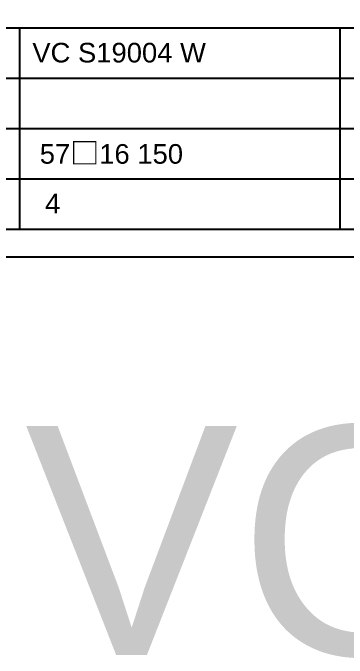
# Model space of a CAD drawing. Header units: millimetres. Extents: x 1167 to 2269, y 1197 to 1555.
# Drawn here: x 1459.5 to 1510.6, y 1196.8 to 1295.6 of the extents above; entities that cross this region are included whole.
import ezdxf

# ---------------------------------------------------------------- set-up
doc = ezdxf.new("R2010")
doc.units = ezdxf.units.MM
doc.styles.get("Standard").update_dxf_attribs({"font": 'arial.ttf'})

msp = doc.modelspace()

# ---------------------------------------------------------------- linework, layer by layer
msp.add_line((1415.98289, 1262.48694), (1825.23839, 1262.48694))
msp.add_lwpolyline([(1829.27643, 1258.22789), (1829.27643, 1555.22789), (1409.27643, 1555.22789), (1409.27643, 1258.22789)], close=True)
for points in [[(1428.8005, 1293.26709), (1825.23839, 1293.26709)], [(1460.50152, 1293.26709), (1460.50152, 1262.48694)], [(1509.46993, 1293.26709), (1509.46993, 1262.48694)], [(1428.8005, 1285.59462), (1724.93093, 1285.59462)], [(1428.8005, 1277.87702), (1777.87097, 1277.87702)], [(1428.8005, 1270.20455), (1724.93093, 1270.20455)]]:
    msp.add_lwpolyline(points)

# ---------------------------------------------------------------- texts
at = {"attachment_point": 5}
for s, insert, char_height, width in [('VC S19004 W', (1475.72754, 1289.46569), 2.9996568, 34.3482701), ('\\pxql;57{\\fSimSun|b0|i0|c134|p2;\\H1.08333x;□}16 150', (1480.76594, 1274.07562), 2.9996568, 34.3482701), ('4', (1465.56948, 1266.40315), 2.99966, 34.3482701), ('VC S19004 W', (1616.21219, 1214.594), 35, 374.0909995)]:
    msp.add_mtext(s, dxfattribs=dict(at, insert=insert, char_height=char_height, width=width))

doc.saveas('drawing.dxf')
